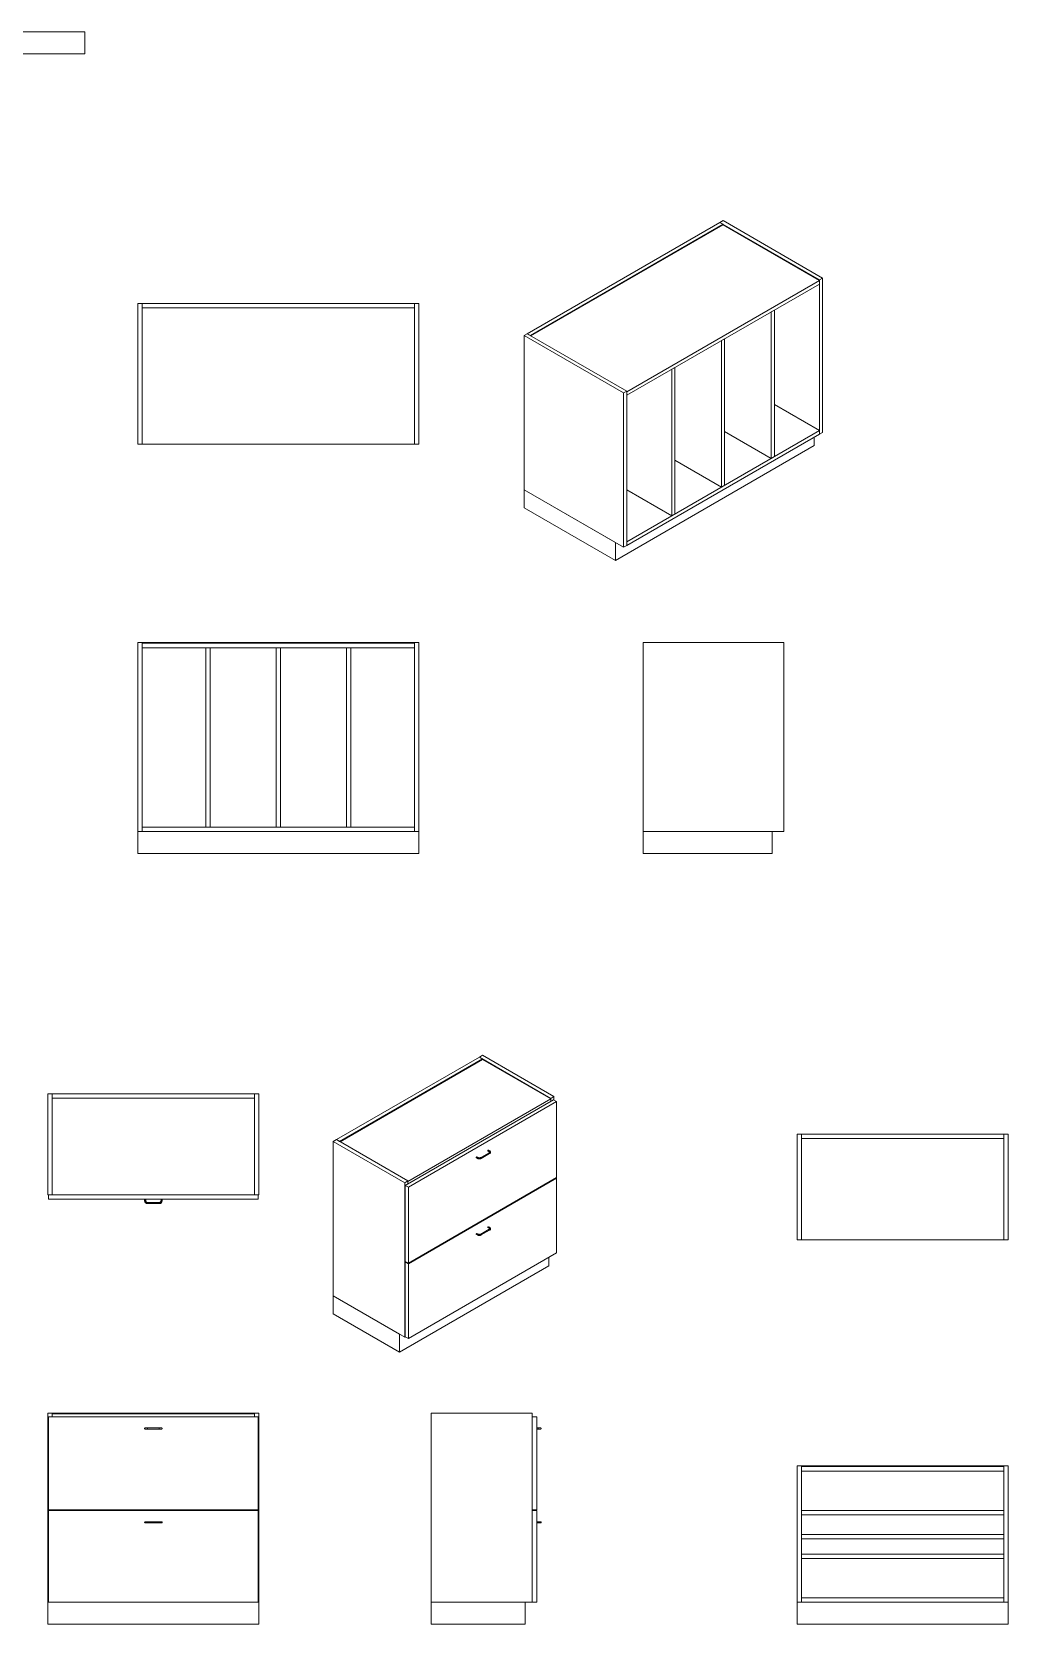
# Model space of a CAD drawing. Header units: millimetres. Extents: x 131 to 690, y 168 to 741.
# Drawn here: x 238.5 to 405.1, y 167.9 to 439.5 of the extents above; entities that cross this region are included whole.
import ezdxf

# ---------------------------------------------------------------- set-up
doc = ezdxf.new("R2010")
doc.units = ezdxf.units.MM
doc.layers.add('Standard', color=40, linetype='Continuous')

msp = doc.modelspace()

# ---------------------------------------------------------------- linework, layer by layer
at = {"layer": 'Standard', "linetype": 'Continuous', "lineweight": 0, "extrusion": (0, 1, 0)}
for p, q in [((213.52, 439.54), (247.52, 439.54)), ((247.52, 435.79), (247.52, 439.54)), ((247.52, 435.79), (213.52, 435.79)), ((257.28, 335.36), (256.53, 335.36)), ((256.53, 303.11), (256.53, 335.36)), ((257.28, 335.36), (303.78, 335.36)), ((257.28, 335.36), (257.28, 303.11)), ((257.28, 335.24), (257.28, 334.49)), ((303.78, 335.24), (257.28, 335.24)), ((257.28, 334.49), (303.78, 334.49)), ((268.16, 334.49), (268.16, 303.86)), ((268.91, 334.49), (268.16, 334.49)), ((268.91, 303.86), (268.91, 334.49)), ((280.16, 334.49), (280.16, 303.86)), ((280.91, 334.49), (280.16, 334.49)), ((280.91, 303.86), (280.91, 334.49)), ((292.16, 334.49), (292.16, 303.86)), ((292.91, 334.49), (292.16, 334.49)), ((292.91, 303.86), (292.91, 334.49)), ((304.53, 335.36), (303.78, 335.36)), ((303.78, 303.11), (303.78, 335.36)), ((303.78, 334.49), (303.78, 335.24)), ((304.53, 335.36), (304.53, 303.11)), ((342.8, 335.36), (342.8, 303.11)), ((366.8, 335.36), (342.8, 335.36)), ((366.8, 303.11), (366.8, 335.36)), ((257.28, 303.11), (256.53, 303.11)), ((256.53, 299.36), (256.53, 303.11)), ((257.28, 303.86), (257.28, 303.11)), ((303.78, 303.86), (257.28, 303.86)), ((257.28, 303.11), (303.78, 303.11)), ((268.16, 303.86), (268.91, 303.86)), ((280.16, 303.86), (280.91, 303.86)), ((292.16, 303.86), (292.91, 303.86)), ((303.78, 303.11), (303.78, 303.86)), ((304.53, 303.11), (303.78, 303.11)), ((304.53, 299.36), (304.53, 303.11)), ((342.8, 303.11), (366.8, 303.11)), ((342.8, 303.11), (364.8, 303.11)), ((342.8, 299.36), (342.8, 303.11)), ((364.8, 299.36), (364.8, 303.11)), ((304.53, 299.36), (256.53, 299.36)), ((364.8, 299.36), (342.8, 299.36)), ((241.96, 203.93), (241.21, 203.93)), ((241.21, 171.68), (241.21, 203.93)), ((241.96, 203.93), (241.96, 203.3)), ((241.96, 203.93), (276.46, 203.93)), ((241.96, 203.8), (241.96, 203.3)), ((276.46, 203.8), (241.96, 203.8)), ((277.21, 203.93), (276.46, 203.93)), ((276.46, 203.3), (276.46, 203.93)), ((276.46, 203.3), (276.46, 203.8)), ((277.21, 203.93), (277.21, 171.68)), ((306.62, 203.93), (306.62, 171.68)), ((323.87, 203.93), (306.62, 203.93)), ((323.87, 171.68), (323.87, 203.93)), ((241.33, 203.3), (241.33, 187.43)), ((277.08, 203.3), (241.33, 203.3)), ((258.21, 201.4), (257.8, 201.4)), ((257.8, 201.21), (258.21, 201.21)), ((258.21, 201.4), (260.21, 201.4)), ((260.21, 201.21), (258.21, 201.21)), ((260.62, 201.4), (260.21, 201.4)), ((260.21, 201.21), (260.62, 201.21)), ((277.08, 187.43), (277.08, 203.3)), ((323.87, 203.3), (324.62, 203.3)), ((324.62, 203.3), (324.62, 187.43)), ((324.62, 201.4), (324.87, 201.4)), ((324.87, 201.21), (324.62, 201.21)), ((325.27, 201.4), (324.87, 201.4)), ((324.87, 201.21), (325.27, 201.21)), ((369.82, 194.93), (369.07, 194.93)), ((369.07, 171.68), (369.07, 194.93)), ((369.82, 194.93), (369.82, 171.68)), ((369.82, 194.93), (404.32, 194.93)), ((369.82, 194.8), (369.82, 194.05)), ((404.32, 194.8), (369.82, 194.8)), ((369.82, 194.05), (404.32, 194.05)), ((405.07, 194.93), (404.32, 194.93)), ((404.32, 171.68), (404.32, 194.93)), ((404.32, 194.05), (404.32, 194.8)), ((405.07, 194.93), (405.07, 171.68)), ((241.33, 187.43), (277.08, 187.43)), ((241.96, 187.43), (241.96, 187.3)), ((276.46, 187.3), (276.46, 187.43)), ((323.87, 187.43), (324.62, 187.43)), ((241.33, 187.3), (241.33, 171.68)), ((277.08, 187.3), (241.33, 187.3)), ((258.21, 185.4), (257.8, 185.4)), ((257.8, 185.21), (258.21, 185.21)), ((258.21, 185.4), (260.21, 185.4)), ((260.21, 185.21), (258.21, 185.21)), ((260.62, 185.4), (260.21, 185.4)), ((260.21, 185.21), (260.62, 185.21)), ((277.08, 171.68), (277.08, 187.3)), ((323.87, 187.3), (324.62, 187.3)), ((324.62, 187.3), (324.62, 171.68)), ((324.62, 185.4), (324.87, 185.4)), ((324.87, 185.21), (324.62, 185.21)), ((325.27, 185.4), (324.87, 185.4)), ((324.87, 185.21), (325.27, 185.21)), ((369.82, 187.34), (404.32, 187.34)), ((404.32, 186.59), (369.82, 186.59)), ((369.82, 183.24), (404.32, 183.24)), ((404.32, 182.49), (369.82, 182.49)), ((369.82, 179.89), (404.32, 179.89)), ((404.32, 179.14), (369.82, 179.14)), ((241.33, 171.68), (241.21, 171.68)), ((241.21, 167.93), (241.21, 171.68)), ((241.33, 171.68), (277.08, 171.68)), ((277.21, 171.68), (277.08, 171.68)), ((277.21, 167.93), (277.21, 171.68)), ((306.62, 171.68), (323.87, 171.68)), ((306.62, 171.68), (322.62, 171.68)), ((306.62, 167.93), (306.62, 171.68)), ((322.62, 167.93), (322.62, 171.68)), ((323.87, 171.68), (324.62, 171.68)), ((369.82, 171.68), (369.07, 171.68)), ((369.07, 167.93), (369.07, 171.68)), ((369.82, 172.43), (369.82, 171.68)), ((404.32, 172.43), (369.82, 172.43)), ((369.82, 171.68), (404.32, 171.68)), ((404.32, 171.68), (404.32, 172.43)), ((405.07, 171.68), (404.32, 171.68)), ((405.07, 167.93), (405.07, 171.68)), ((277.21, 167.93), (241.21, 167.93)), ((322.62, 167.93), (306.62, 167.93)), ((405.07, 167.93), (369.07, 167.93))]:
    msp.add_line(p, q, dxfattribs=at)
at = {"layer": 'Standard', "linetype": 'Continuous', "lineweight": 0, "extrusion": (-5.55112e-17, 0.816497, 0.57735)}
for p, q in [((355.89, 407.04), (323.01, 388.05)), ((323.54, 387.75), (356.42, 406.73)), ((323.63, 387.69), (356.42, 406.63)), ((355.89, 407.04), (356.42, 407.34)), ((372.86, 397.24), (355.89, 407.04)), ((356.42, 406.73), (355.89, 407.04)), ((356.42, 407.34), (373.39, 397.54)), ((356.42, 406.63), (356.42, 406.73)), ((372.86, 397.14), (356.42, 406.63)), ((372.86, 397.14), (339.98, 378.15)), ((373.39, 397.54), (372.86, 397.24)), ((372.86, 370.91), (372.86, 397.24)), ((372.86, 396.52), (372.86, 397.14)), ((373.39, 397.54), (373.39, 371.21)), ((339.98, 377.54), (372.86, 396.52)), ((365.17, 392.08), (364.64, 391.78)), ((364.64, 391.78), (364.64, 366.77)), ((365.17, 367.08), (365.17, 392.08)), ((323.01, 388.05), (322.48, 387.75)), ((322.48, 387.75), (322.48, 361.41)), ((339.45, 377.95), (322.48, 387.75)), ((323.01, 388.05), (323.54, 387.75)), ((323.01, 388.05), (339.98, 378.25)), ((356.69, 387.18), (356.16, 386.88)), ((356.16, 386.88), (356.16, 361.87)), ((356.69, 362.18), (356.69, 387.18)), ((348.2, 382.29), (347.67, 381.98)), ((347.67, 381.98), (347.67, 356.97)), ((348.2, 357.28), (348.2, 382.29)), ((339.98, 378.25), (339.45, 377.95)), ((339.45, 351.62), (339.45, 377.95)), ((339.98, 378.25), (339.98, 351.92)), ((339.98, 378.15), (339.98, 377.54)), ((372.86, 371.52), (365.17, 375.96)), ((372.86, 371.52), (339.98, 352.53)), ((339.98, 351.92), (372.86, 370.91)), ((356.69, 371.36), (364.64, 366.77)), ((371.98, 368.97), (371.98, 370.4)), ((372.86, 370.91), (372.86, 371.52)), ((373.39, 371.21), (372.86, 370.91)), ((371.98, 368.97), (338.04, 349.37)), ((364.64, 366.77), (365.17, 367.08)), ((348.2, 366.47), (356.16, 361.87)), ((322.48, 361.41), (339.45, 351.62)), ((322.48, 361.41), (338.04, 352.43)), ((322.48, 358.35), (322.48, 361.41)), ((339.98, 361.41), (347.67, 356.97)), ((356.16, 361.87), (356.69, 362.18)), ((338.04, 349.37), (322.48, 358.35)), ((347.67, 356.97), (348.2, 357.28)), ((338.04, 349.37), (338.04, 352.43)), ((339.98, 351.92), (339.45, 351.62)), ((339.98, 352.53), (339.98, 351.92)), ((314.83, 264.66), (290.43, 250.58)), ((290.96, 250.27), (315.36, 264.36)), ((291.05, 250.22), (315.36, 264.26)), ((314.83, 264.66), (315.36, 264.97)), ((327.02, 257.62), (314.83, 264.66)), ((315.36, 264.36), (314.83, 264.66)), ((315.36, 264.97), (327.55, 257.93)), ((315.36, 264.26), (315.36, 264.36)), ((327.02, 257.52), (315.36, 264.26)), ((302.19, 242.77), (327.47, 257.37)), ((327.02, 257.52), (302.63, 243.44)), ((328, 257.06), (302.72, 242.47)), ((327.55, 257.93), (327.02, 257.62)), ((327.02, 257.11), (327.02, 257.62)), ((327.02, 257.11), (327.02, 257.52)), ((328, 257.06), (327.47, 257.37)), ((327.55, 257.93), (327.55, 257.32)), ((328, 244.1), (328, 257.06)), ((290.43, 250.58), (289.9, 250.27)), ((289.9, 250.27), (289.9, 223.94)), ((302.1, 243.23), (289.9, 250.27)), ((290.43, 250.58), (302.63, 243.54)), ((290.43, 250.58), (290.96, 250.27)), ((314.49, 247.37), (314.32, 247.48)), ((314.36, 247.63), (314.54, 247.53)), ((314.59, 247.54), (314.41, 247.64)), ((316.48, 248.35), (315.07, 247.54)), ((315.11, 247.53), (316.53, 248.35)), ((316.57, 248.19), (315.16, 247.37)), ((316.3, 248.62), (316.48, 248.52)), ((316.53, 248.68), (316.35, 248.78)), ((316.4, 248.79), (316.57, 248.68)), ((302.63, 243.54), (302.1, 243.23)), ((302.1, 216.9), (302.1, 243.23)), ((302.19, 242.77), (302.72, 242.47)), ((302.19, 229.81), (302.19, 242.77)), ((302.63, 243.54), (302.63, 243.03)), ((302.63, 243.44), (302.63, 243.03)), ((302.72, 229.5), (328, 244.1)), ((328, 244), (302.72, 229.4)), ((302.72, 242.47), (302.72, 229.5)), ((328, 244), (327.91, 244.05)), ((328, 231.24), (328, 244)), ((314.49, 234.31), (314.32, 234.41)), ((314.36, 234.57), (314.54, 234.47)), ((314.59, 234.47), (314.41, 234.57)), ((316.48, 235.29), (315.07, 234.47)), ((315.11, 234.47), (316.53, 235.28)), ((316.57, 235.13), (315.16, 234.31)), ((316.3, 235.56), (316.48, 235.46)), ((316.53, 235.62), (316.35, 235.72)), ((316.4, 235.72), (316.57, 235.62)), ((302.72, 216.64), (328, 231.24)), ((326.67, 229.05), (301.21, 214.35)), ((302.19, 229.81), (302.72, 229.5)), ((302.19, 229.71), (302.28, 229.76)), ((302.19, 229.71), (302.72, 229.4)), ((302.19, 216.95), (302.19, 229.71)), ((302.72, 229.4), (302.72, 216.64)), ((326.67, 229.05), (326.67, 230.47)), ((289.9, 223.94), (302.1, 216.9)), ((289.9, 223.94), (301.21, 217.41)), ((289.9, 220.88), (289.9, 223.94)), ((301.21, 214.35), (289.9, 220.88)), ((301.21, 214.35), (301.21, 217.41)), ((302.19, 216.95), (302.1, 216.9)), ((302.19, 216.95), (302.72, 216.64))]:
    msp.add_line(p, q, dxfattribs=at)
at = {"layer": 'Standard', "linetype": 'Continuous', "lineweight": 0}
for p, q in [((257.28, 393.19), (256.53, 393.19)), ((256.53, 369.19), (256.53, 393.19)), ((257.28, 393.19), (257.28, 392.44)), ((303.78, 393.19), (257.28, 393.19)), ((257.28, 393.19), (257.28, 369.19)), ((257.28, 392.44), (303.78, 392.44)), ((303.78, 369.19), (303.78, 393.19)), ((303.78, 393.19), (304.53, 393.19)), ((303.78, 392.44), (303.78, 393.19)), ((304.53, 393.19), (304.53, 369.19)), ((257.28, 369.19), (256.53, 369.19)), ((303.78, 369.19), (257.28, 369.19)), ((304.53, 369.19), (303.78, 369.19)), ((241.96, 258.41), (241.21, 258.41)), ((241.21, 241.16), (241.21, 258.41)), ((241.96, 258.41), (241.96, 241.16)), ((241.96, 258.41), (241.96, 257.66)), ((276.46, 258.41), (241.96, 258.41)), ((276.46, 241.16), (276.46, 258.41)), ((276.46, 258.41), (277.21, 258.41)), ((276.46, 257.66), (276.46, 258.41)), ((277.21, 258.41), (277.21, 241.16)), ((241.96, 257.66), (276.46, 257.66)), ((369.82, 251.5), (369.07, 251.5)), ((369.07, 233.5), (369.07, 251.5)), ((369.82, 251.5), (369.82, 233.5)), ((369.82, 251.5), (369.82, 250.75)), ((404.32, 251.5), (369.82, 251.5)), ((369.82, 250.75), (404.32, 250.75)), ((404.32, 250.75), (404.32, 251.5)), ((404.32, 233.5), (404.32, 251.5)), ((404.32, 251.5), (405.07, 251.5)), ((405.07, 251.5), (405.07, 233.5)), ((241.96, 241.16), (241.21, 241.16)), ((241.33, 241.16), (241.33, 240.41)), ((277.08, 240.41), (241.33, 240.41)), ((276.46, 241.16), (241.96, 241.16)), ((257.71, 240.16), (257.71, 240.41)), ((257.8, 240.41), (257.8, 240.16)), ((257.9, 240.16), (257.9, 240.41)), ((260.21, 239.85), (258.21, 239.85)), ((258.21, 239.75), (260.21, 239.75)), ((260.21, 239.66), (258.21, 239.66)), ((260.52, 240.41), (260.52, 240.16)), ((260.62, 240.16), (260.62, 240.41)), ((260.71, 240.41), (260.71, 240.16)), ((277.21, 241.16), (276.46, 241.16)), ((277.08, 240.41), (277.08, 241.16)), ((369.82, 233.5), (369.07, 233.5)), ((404.32, 233.5), (369.82, 233.5)), ((405.07, 233.5), (404.32, 233.5))]:
    msp.add_line(p, q, dxfattribs=at)
for centre, radius, start, end in [((258.21, 240.16), 0.5, 180, 270), ((258.21, 240.16), 0.313, 180, 270), ((260.21, 240.16), 0.5, 270, 0), ((260.21, 240.16), 0.313, 270, 0)]:
    msp.add_arc(centre, radius, start, end, dxfattribs=at)
at = {"layer": 'Standard', "linetype": 'Continuous', "lineweight": 0, "extrusion": (1.99733e-16, 1.28814e-17, -1)}
msp.add_ellipse((314.36, 247.56), major_axis=(-0.0469, -0.0812), ratio=0.57735, start_param=0, end_param=2.356194, dxfattribs=at)
at = {"layer": 'Standard', "linetype": 'Continuous', "lineweight": 0, "extrusion": (2.4037e-17, -1.38778e-17, -1)}
for centre in [(314.36, 247.56), (316.35, 235.64)]:
    msp.add_ellipse(centre, major_axis=(0.0469, 0.0812), ratio=0.57735, start_param=-0.785398, end_param=0, dxfattribs=at)
at = {"layer": 'Standard', "linetype": 'Continuous', "lineweight": 0, "extrusion": (-1.88578e-16, 1.72974e-16, -1)}
msp.add_ellipse((316.35, 248.71), major_axis=(-0.0469, -0.0812), ratio=0.57735, start_param=0, end_param=2.356194, dxfattribs=at)
at = {"layer": 'Standard', "linetype": 'Continuous', "lineweight": 0, "extrusion": (-1.65999e-17, 1.37781e-16, -1)}
msp.add_ellipse((316.35, 248.71), major_axis=(0.0469, 0.0812), ratio=0.57735, start_param=-0.785398, end_param=0, dxfattribs=at)
at = {"layer": 'Standard', "linetype": 'Continuous', "lineweight": 0, "extrusion": (9.98667e-17, 6.4407e-18, -1)}
msp.add_ellipse((314.36, 234.49), major_axis=(-0.0469, -0.0812), ratio=0.57735, start_param=0, end_param=2.356194, dxfattribs=at)
at = {"layer": 'Standard', "linetype": 'Continuous', "lineweight": 0, "extrusion": (1.60822e-16, -2.21048e-16, -1)}
msp.add_ellipse((314.36, 234.49), major_axis=(0.0469, 0.0812), ratio=0.57735, start_param=-0.785398, end_param=0, dxfattribs=at)
at = {"layer": 'Standard', "linetype": 'Continuous', "lineweight": 0, "extrusion": (8.87111e-17, -1.79415e-16, -1)}
msp.add_ellipse((316.35, 235.64), major_axis=(-0.0469, -0.0812), ratio=0.57735, start_param=0, end_param=2.356194, dxfattribs=at)
at = {"layer": 'Standard', "linetype": 'Continuous', "lineweight": 0}
for points in [[(314.49, 247.37), (314.49, 247.38), (314.48, 247.38), (314.47, 247.4), (314.47, 247.42), (314.47, 247.44), (314.48, 247.46), (314.49, 247.48), (314.51, 247.5), (314.52, 247.52), (314.53, 247.53), (314.54, 247.53)], [(314.54, 247.53), (314.55, 247.53), (314.56, 247.54), (314.57, 247.54), (314.58, 247.54), (314.59, 247.54)], [(314.54, 247.53), (314.63, 247.49), (314.83, 247.44), (315.02, 247.49), (315.11, 247.53)], [(315.11, 247.53), (315.11, 247.53), (315.1, 247.54), (315.08, 247.54), (315.07, 247.54), (315.07, 247.54)], [(315.16, 247.37), (315.16, 247.38), (315.17, 247.38), (315.18, 247.4), (315.18, 247.42), (315.18, 247.44), (315.17, 247.46), (315.16, 247.48), (315.15, 247.5), (315.13, 247.52), (315.12, 247.53), (315.11, 247.53)], [(316.53, 248.68), (316.52, 248.68), (316.51, 248.67), (316.49, 248.65), (316.48, 248.63), (316.47, 248.61), (316.46, 248.59), (316.46, 248.56), (316.46, 248.55), (316.47, 248.53), (316.48, 248.52), (316.48, 248.52)], [(316.53, 248.35), (316.52, 248.35), (316.51, 248.36), (316.49, 248.36), (316.49, 248.35), (316.48, 248.35)], [(316.57, 248.68), (316.57, 248.69), (316.56, 248.69), (316.55, 248.69), (316.53, 248.68), (316.53, 248.68)], [(316.53, 248.35), (316.61, 248.4), (316.69, 248.51), (316.61, 248.62), (316.53, 248.68)], [(316.57, 248.19), (316.58, 248.19), (316.59, 248.2), (316.59, 248.21), (316.6, 248.23), (316.59, 248.25), (316.59, 248.28), (316.58, 248.3), (316.56, 248.32), (316.55, 248.34), (316.53, 248.34), (316.53, 248.35)], [(257.71, 240.16), (257.71, 240.16), (257.71, 240.16), (257.72, 240.16), (257.74, 240.16), (257.76, 240.16), (257.78, 240.16), (257.79, 240.16), (257.8, 240.16)], [(257.8, 240.16), (257.81, 240.04), (257.89, 239.84), (258.08, 239.77), (258.21, 239.75)], [(257.8, 240.16), (257.81, 240.16), (257.83, 240.16), (257.85, 240.16), (257.87, 240.16), (257.88, 240.16), (257.89, 240.16), (257.9, 240.16), (257.9, 240.16)], [(258.21, 239.75), (258.21, 239.76), (258.21, 239.78), (258.21, 239.8), (258.21, 239.82), (258.21, 239.84), (258.21, 239.85), (258.21, 239.85), (258.21, 239.85)], [(258.21, 239.66), (258.21, 239.66), (258.21, 239.66), (258.21, 239.67), (258.21, 239.69), (258.21, 239.71), (258.21, 239.73), (258.21, 239.75), (258.21, 239.75)], [(260.21, 239.75), (260.33, 239.77), (260.52, 239.84), (260.6, 240.04), (260.62, 240.16)], [(260.21, 239.75), (260.21, 239.76), (260.21, 239.78), (260.21, 239.8), (260.21, 239.82), (260.21, 239.84), (260.21, 239.85), (260.21, 239.85), (260.21, 239.85)], [(260.21, 239.66), (260.21, 239.66), (260.21, 239.66), (260.21, 239.67), (260.21, 239.69), (260.21, 239.71), (260.21, 239.73), (260.21, 239.75), (260.21, 239.75)], [(260.62, 240.16), (260.61, 240.16), (260.59, 240.16), (260.57, 240.16), (260.55, 240.16), (260.53, 240.16), (260.52, 240.16), (260.52, 240.16), (260.52, 240.16)], [(260.71, 240.16), (260.71, 240.16), (260.71, 240.16), (260.7, 240.16), (260.68, 240.16), (260.66, 240.16), (260.64, 240.16), (260.62, 240.16), (260.62, 240.16)], [(314.49, 234.31), (314.49, 234.31), (314.48, 234.32), (314.47, 234.33), (314.47, 234.35), (314.47, 234.37), (314.48, 234.4), (314.49, 234.42), (314.51, 234.44), (314.52, 234.46), (314.53, 234.46), (314.54, 234.47)], [(314.54, 234.47), (314.55, 234.47), (314.56, 234.48), (314.57, 234.48), (314.58, 234.47), (314.59, 234.47)], [(314.54, 234.47), (314.63, 234.42), (314.83, 234.38), (315.02, 234.42), (315.11, 234.47)], [(315.11, 234.47), (315.11, 234.47), (315.1, 234.48), (315.08, 234.48), (315.07, 234.47), (315.07, 234.47)], [(315.16, 234.31), (315.16, 234.31), (315.17, 234.32), (315.18, 234.33), (315.18, 234.35), (315.18, 234.37), (315.17, 234.4), (315.16, 234.42), (315.15, 234.44), (315.13, 234.46), (315.12, 234.46), (315.11, 234.47)], [(316.53, 235.62), (316.52, 235.61), (316.51, 235.6), (316.49, 235.59), (316.48, 235.57), (316.47, 235.54), (316.46, 235.52), (316.46, 235.5), (316.46, 235.48), (316.47, 235.47), (316.48, 235.46), (316.48, 235.46)], [(316.53, 235.28), (316.52, 235.29), (316.51, 235.29), (316.49, 235.29), (316.49, 235.29), (316.48, 235.29)], [(316.57, 235.62), (316.57, 235.62), (316.56, 235.63), (316.55, 235.62), (316.53, 235.62), (316.53, 235.62)], [(316.53, 235.28), (316.61, 235.34), (316.69, 235.45), (316.61, 235.56), (316.53, 235.62)], [(316.57, 235.13), (316.58, 235.13), (316.59, 235.14), (316.59, 235.15), (316.6, 235.17), (316.59, 235.19), (316.59, 235.21), (316.58, 235.23), (316.56, 235.25), (316.55, 235.27), (316.53, 235.28), (316.53, 235.28)], [(257.8, 201.21), (257.79, 201.21), (257.78, 201.21), (257.76, 201.22), (257.74, 201.23), (257.72, 201.25), (257.71, 201.28), (257.71, 201.3), (257.71, 201.33), (257.72, 201.35), (257.74, 201.37), (257.76, 201.38), (257.78, 201.39), (257.79, 201.4), (257.8, 201.4)], [(258.21, 201.21), (258.21, 201.21), (258.21, 201.21), (258.21, 201.22), (258.21, 201.23), (258.21, 201.25), (258.21, 201.28), (258.21, 201.3), (258.21, 201.33), (258.21, 201.35), (258.21, 201.37), (258.21, 201.38), (258.21, 201.39), (258.21, 201.4), (258.21, 201.4)], [(260.21, 201.21), (260.21, 201.21), (260.21, 201.21), (260.21, 201.22), (260.21, 201.23), (260.21, 201.25), (260.21, 201.28), (260.21, 201.3), (260.21, 201.33), (260.21, 201.35), (260.21, 201.37), (260.21, 201.38), (260.21, 201.39), (260.21, 201.4), (260.21, 201.4)], [(260.62, 201.21), (260.62, 201.21), (260.64, 201.21), (260.66, 201.22), (260.68, 201.23), (260.7, 201.25), (260.71, 201.28), (260.71, 201.3), (260.71, 201.33), (260.7, 201.35), (260.68, 201.37), (260.66, 201.38), (260.64, 201.39), (260.62, 201.4), (260.62, 201.4)], [(324.87, 201.21), (324.87, 201.21), (324.87, 201.21), (324.87, 201.22), (324.87, 201.23), (324.87, 201.25), (324.87, 201.28), (324.87, 201.3), (324.87, 201.33), (324.87, 201.35), (324.87, 201.37), (324.87, 201.38), (324.87, 201.39), (324.87, 201.4), (324.87, 201.4)], [(325.27, 201.21), (325.28, 201.21), (325.3, 201.21), (325.32, 201.22), (325.34, 201.23), (325.36, 201.25), (325.37, 201.28), (325.37, 201.3), (325.37, 201.33), (325.36, 201.35), (325.34, 201.37), (325.32, 201.38), (325.3, 201.39), (325.28, 201.4), (325.27, 201.4)], [(257.8, 185.21), (257.79, 185.21), (257.78, 185.21), (257.76, 185.22), (257.74, 185.23), (257.72, 185.25), (257.71, 185.28), (257.71, 185.3), (257.71, 185.33), (257.72, 185.35), (257.74, 185.37), (257.76, 185.38), (257.78, 185.39), (257.79, 185.4), (257.8, 185.4)], [(258.21, 185.21), (258.21, 185.21), (258.21, 185.21), (258.21, 185.22), (258.21, 185.23), (258.21, 185.25), (258.21, 185.28), (258.21, 185.3), (258.21, 185.33), (258.21, 185.35), (258.21, 185.37), (258.21, 185.38), (258.21, 185.39), (258.21, 185.4), (258.21, 185.4)], [(260.21, 185.21), (260.21, 185.21), (260.21, 185.21), (260.21, 185.22), (260.21, 185.23), (260.21, 185.25), (260.21, 185.28), (260.21, 185.3), (260.21, 185.33), (260.21, 185.35), (260.21, 185.37), (260.21, 185.38), (260.21, 185.39), (260.21, 185.4), (260.21, 185.4)], [(260.62, 185.21), (260.62, 185.21), (260.64, 185.21), (260.66, 185.22), (260.68, 185.23), (260.7, 185.25), (260.71, 185.28), (260.71, 185.3), (260.71, 185.33), (260.7, 185.35), (260.68, 185.37), (260.66, 185.38), (260.64, 185.39), (260.62, 185.4), (260.62, 185.4)], [(324.87, 185.21), (324.87, 185.21), (324.87, 185.21), (324.87, 185.22), (324.87, 185.23), (324.87, 185.25), (324.87, 185.28), (324.87, 185.3), (324.87, 185.33), (324.87, 185.35), (324.87, 185.37), (324.87, 185.38), (324.87, 185.39), (324.87, 185.4), (324.87, 185.4)], [(325.27, 185.21), (325.28, 185.21), (325.3, 185.21), (325.32, 185.22), (325.34, 185.23), (325.36, 185.25), (325.37, 185.28), (325.37, 185.3), (325.37, 185.33), (325.36, 185.35), (325.34, 185.37), (325.32, 185.38), (325.3, 185.39), (325.28, 185.4), (325.27, 185.4)]]:
    msp.add_open_spline(points, degree=3, dxfattribs=at)
for points, knots in [([(314.49, 247.37), (314.53, 247.35), (314.57, 247.33), (314.66, 247.31), (314.71, 247.3), (314.8, 247.29), (314.85, 247.29), (314.95, 247.3), (314.99, 247.31), (315.08, 247.33), (315.12, 247.35), (315.16, 247.37)], [3.141593, 3.141593, 3.141593, 3.141593, 3.455752, 3.455752, 3.769911, 3.769911, 4.08407, 4.08407, 4.39823, 4.39823, 4.712389, 4.712389, 4.712389, 4.712389]), ([(314.59, 247.54), (314.61, 247.52), (314.63, 247.51), (314.68, 247.5), (314.71, 247.49), (314.78, 247.48), (314.81, 247.48), (314.88, 247.48), (314.91, 247.49), (314.98, 247.5), (315, 247.51), (315.04, 247.52), (315.06, 247.53), (315.07, 247.54)], [3.141593, 3.141593, 3.141593, 3.141593, 3.413838, 3.413838, 3.694939, 3.694939, 3.982785, 3.982785, 4.272313, 4.272313, 4.558006, 4.558006, 4.712389, 4.712389, 4.712389, 4.712389]), ([(316.48, 248.35), (316.5, 248.36), (316.52, 248.38), (316.54, 248.4), (316.55, 248.41), (316.55, 248.43), (316.55, 248.43), (316.55, 248.45), (316.55, 248.46), (316.53, 248.48), (316.52, 248.5), (316.49, 248.51), (316.49, 248.52), (316.48, 248.52)], [4.712389, 4.712389, 4.712389, 4.712389, 4.984635, 4.984635, 5.260974, 5.260974, 5.575133, 5.575133, 5.889292, 5.889292, 6.186708, 6.186708, 6.283185, 6.283185, 6.283185, 6.283185]), ([(316.57, 248.19), (316.61, 248.21), (316.65, 248.24), (316.7, 248.3), (316.72, 248.34), (316.74, 248.41), (316.74, 248.44), (316.73, 248.51), (316.72, 248.54), (316.68, 248.6), (316.66, 248.62), (316.61, 248.66), (316.59, 248.67), (316.57, 248.68)], [4.712389, 4.712389, 4.712389, 4.712389, 5.026548, 5.026548, 5.340368, 5.340368, 5.591972, 5.591972, 5.836692, 5.836692, 6.122032, 6.122032, 6.283185, 6.283185, 6.283185, 6.283185]), ([(314.49, 234.31), (314.53, 234.29), (314.57, 234.27), (314.66, 234.24), (314.71, 234.24), (314.8, 234.23), (314.85, 234.23), (314.95, 234.24), (314.99, 234.24), (315.08, 234.27), (315.12, 234.29), (315.16, 234.31)], [3.141593, 3.141593, 3.141593, 3.141593, 3.455752, 3.455752, 3.769911, 3.769911, 4.08407, 4.08407, 4.39823, 4.39823, 4.712389, 4.712389, 4.712389, 4.712389]), ([(314.59, 234.47), (314.61, 234.46), (314.63, 234.45), (314.68, 234.43), (314.71, 234.43), (314.78, 234.42), (314.81, 234.42), (314.88, 234.42), (314.91, 234.42), (314.98, 234.43), (315, 234.44), (315.04, 234.46), (315.06, 234.47), (315.07, 234.47)], [3.141593, 3.141593, 3.141593, 3.141593, 3.413838, 3.413838, 3.694939, 3.694939, 3.982785, 3.982785, 4.272313, 4.272313, 4.558006, 4.558006, 4.712389, 4.712389, 4.712389, 4.712389]), ([(316.48, 235.29), (316.5, 235.3), (316.52, 235.31), (316.54, 235.34), (316.55, 235.35), (316.55, 235.36), (316.55, 235.37), (316.55, 235.39), (316.55, 235.4), (316.53, 235.42), (316.52, 235.43), (316.49, 235.45), (316.49, 235.45), (316.48, 235.46)], [4.712389, 4.712389, 4.712389, 4.712389, 4.984635, 4.984635, 5.260974, 5.260974, 5.575133, 5.575133, 5.889292, 5.889292, 6.186708, 6.186708, 6.283185, 6.283185, 6.283185, 6.283185]), ([(316.57, 235.13), (316.61, 235.15), (316.65, 235.17), (316.7, 235.24), (316.72, 235.27), (316.74, 235.34), (316.74, 235.38), (316.73, 235.44), (316.72, 235.47), (316.68, 235.53), (316.66, 235.56), (316.61, 235.6), (316.59, 235.61), (316.57, 235.62)], [4.712389, 4.712389, 4.712389, 4.712389, 5.026548, 5.026548, 5.340368, 5.340368, 5.591972, 5.591972, 5.836692, 5.836692, 6.122032, 6.122032, 6.283185, 6.283185, 6.283185, 6.283185])]:
    msp.add_open_spline(points, degree=3, knots=knots, dxfattribs=at)

doc.saveas('drawing.dxf')
